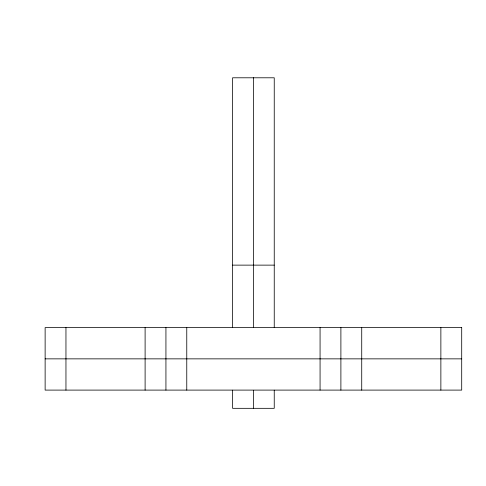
<?xml version="1.0" encoding="UTF-8"?>
<svg xmlns="http://www.w3.org/2000/svg" width="486" height="486" viewBox="0 0 486 486"><rect width="100%" height="100%" fill="white"/><g stroke="black" fill="none" stroke-linecap="round" stroke-linejoin="round"><path stroke-width="0.73" d="M232.587 265.131L274.244 265.131M45.131 358.856L461.7 358.856M440.869 327.613L440.869 390.1M361.724 327.613L361.724 390.1M340.893 327.613L340.893 390.1M320.067 327.613L320.067 390.1M274.244 327.613L274.244 77.79L232.587 77.79L232.587 327.613M274.244 390.191L274.244 408.325L232.587 408.325L232.587 390.191M253.413 77.675L253.413 327.613M253.413 390.301L253.413 408.325M186.764 327.613L186.764 390.1M165.933 327.613L165.933 390.1M145.107 327.613L145.107 390.1M65.956 327.613L65.956 390.1M461.7 327.613L45.131 327.613L45.131 390.1L461.7 390.1L461.7 327.613"/></g></svg>
